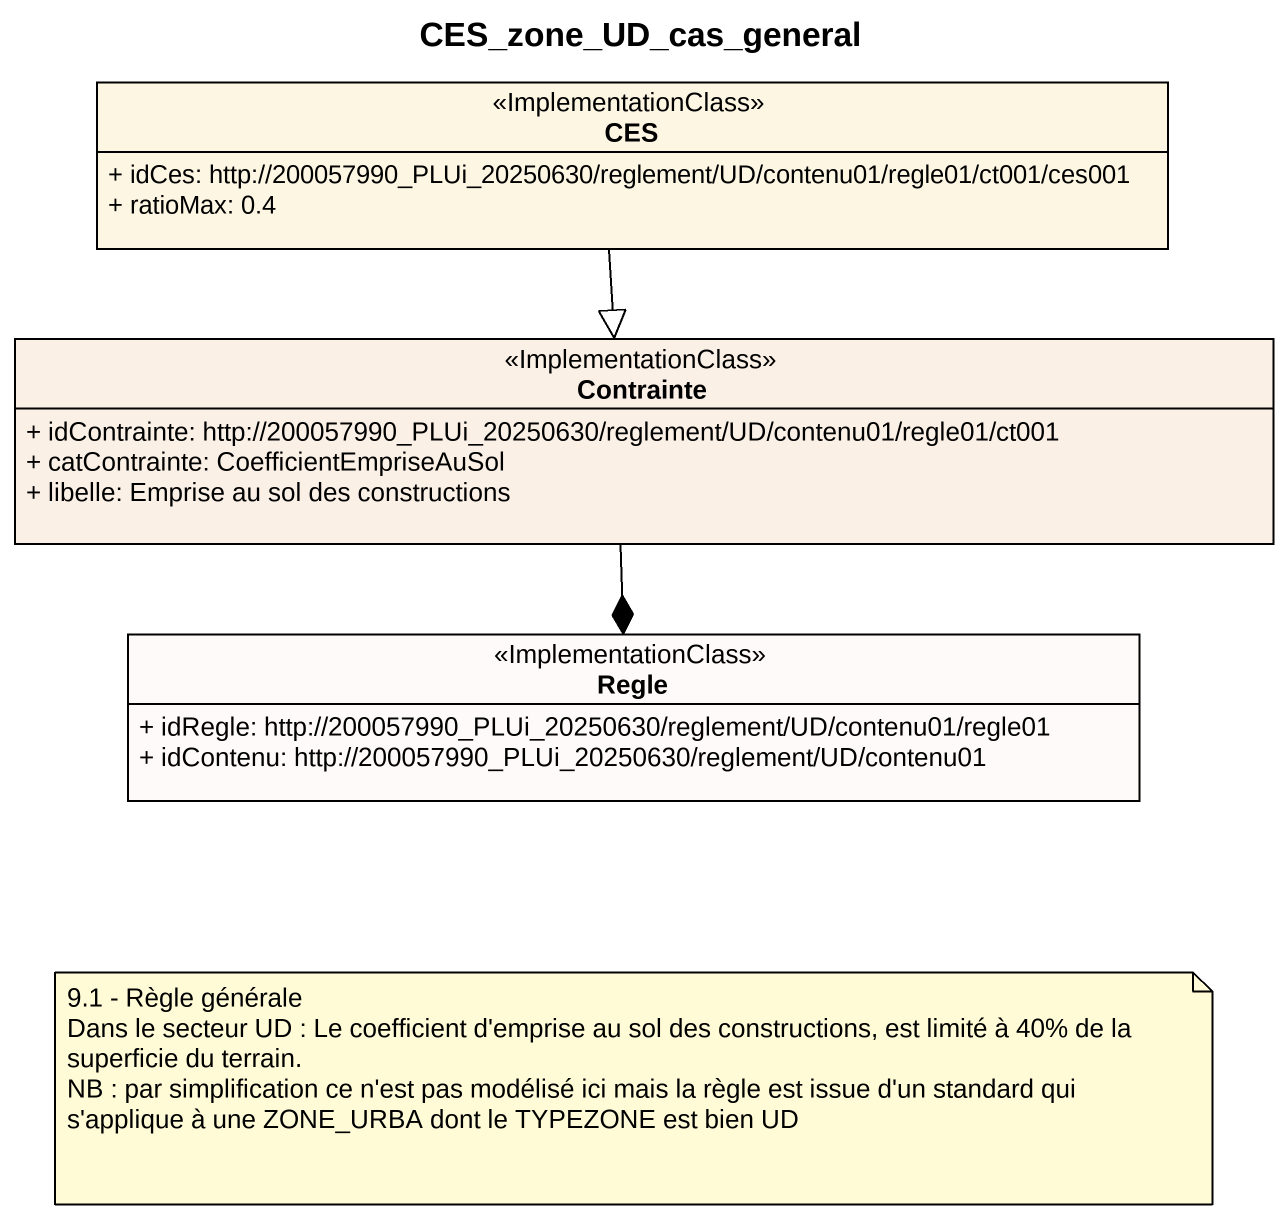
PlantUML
@startuml
title CES_zone_UD_cas_general
hide circle
hide empty members
skinparam classAttributeIconSize 0
class CES <<ImplementationClass>> {
  + idCes: http://200057990_PLUi_20250630/reglement/UD/contenu01/regle01/ct001/ces001
  + ratioMax: 0.4
}
class Contrainte <<ImplementationClass>> #FAF0E6 {
  + idContrainte: http://200057990_PLUi_20250630/reglement/UD/contenu01/regle01/ct001
  + catContrainte: CoefficientEmpriseAuSol
  + libelle: Emprise au sol des constructions
}
class Regle <<ImplementationClass>> #FFFAFA {
  + idRegle: http://200057990_PLUi_20250630/reglement/UD/contenu01/regle01
  + idContenu: http://200057990_PLUi_20250630/reglement/UD/contenu01
}
CES --|> Contrainte
Contrainte --* Regle
note as N1
  9.1 - Règle générale
  Dans le secteur UD : Le coefficient d'emprise au sol des constructions, est limité à 40% de la superficie du terrain.
  NB : par simplification ce n'est pas modélisé ici mais la règle est issue d'un standard qui s'applique à une ZONE_URBA dont le TYPEZONE est bien UD
end note
@enduml
